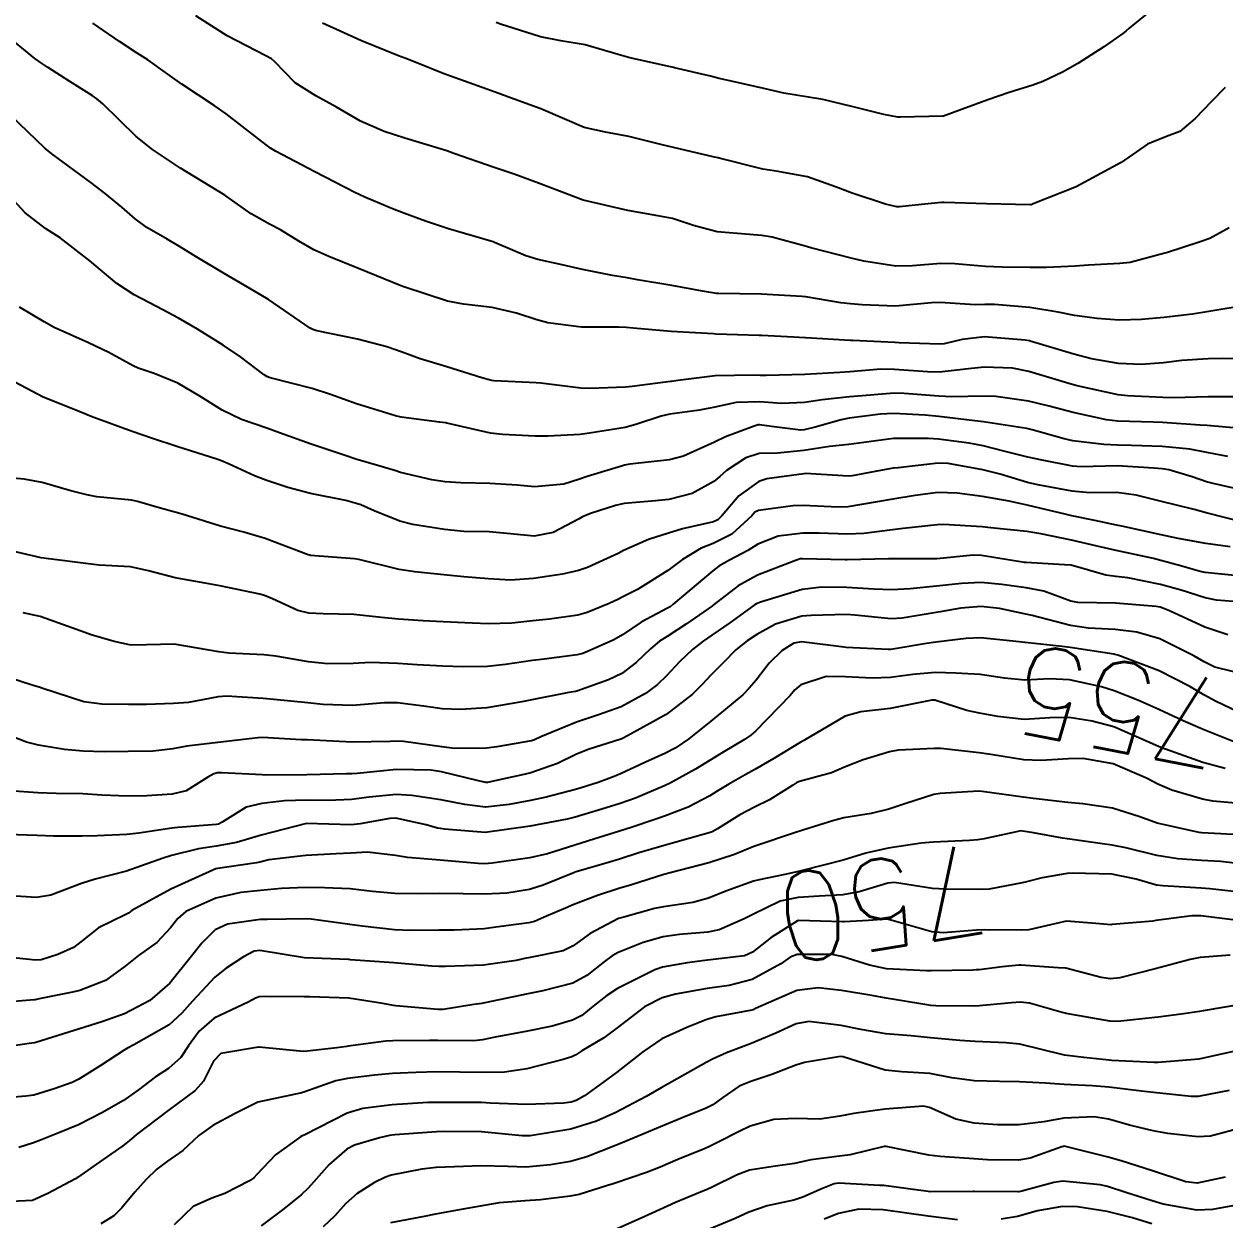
# Model space of a CAD drawing. Header units: metres. Extents: x 318500 to 325275, y 7408834 to 7428799.
# Drawn here: x 322999.1 to 323052.7, y 7421399.3 to 7421452.7 of the extents above; entities that cross this region are included whole.
import ezdxf
from ezdxf.enums import TextEntityAlignment as Align

# ---------------------------------------------------------------- set-up
doc = ezdxf.new("R2010")
doc.units = ezdxf.units.M
doc.header["$MEASUREMENT"] = 0
for name, color, linetype in [('Cotas', 45, 'Continuous'), ('Curvas de Nivel 1m', 11, 'Continuous'), ('Curvas de Nivel 5m', 15, 'Continuous'), ('Vias Primárias', 230, 'Continuous')]:
    doc.layers.add(name, color=color, linetype=linetype)
doc.styles.add('Style-STANDARD', font='STANDARD.shx')

msp = doc.modelspace()

# ---------------------------------------------------------------- linework, layer by layer
at = {"layer": 'Curvas de Nivel 1m', "flags": 128}
for points, elevation in [([(323052.964, 7421443.55), (323052.1, 7421443.072), (323051.616, 7421442.909), (323050.21, 7421442.448), (323050.089, 7421442.413), (323048.539, 7421442.009), (323048.082, 7421441.951), (323046.685, 7421441.887), (323046.08, 7421441.843), (323044.826, 7421441.772), (323044.079, 7421441.783), (323042.825, 7421441.796), (323042.079, 7421441.822), (323040.706, 7421441.945), (323040.081, 7421441.963), (323038.822, 7421441.856), (323038.078, 7421441.833), (323036.644, 7421442.062), (323036.083, 7421442.196), (323034.276, 7421442.657), (323034.135, 7421442.704), (323034.091, 7421442.717), (323032.544, 7421443.132), (323032.095, 7421443.213), (323031.532, 7421443.259), (323030.097, 7421443.371), (323029.036, 7421443.662), (323028.102, 7421443.963), (323027.444, 7421444.091), (323026.106, 7421444.321), (323024.11, 7421444.79), (323022.121, 7421445.539), (323021.021, 7421445.942), (323020.131, 7421446.244), (323018.337, 7421446.868), (323018.141, 7421446.943), (323018.026, 7421446.987), (323016.15, 7421447.553), (323015.217, 7421447.851), (323014.161, 7421448.315), (323013.097, 7421448.941), (323012.175, 7421449.449), (323011.251, 7421450.034), (323010.327, 7421450.978), (323010.192, 7421451.096), (323009.938, 7421451.24), (323008.207, 7421452.134), (323006.816, 7421453.024)], 769), ([(323049.453, 7421453.237), (323048.491, 7421452.467), (323048.349, 7421452.338), (323048.218, 7421452.229), (323047.365, 7421451.636), (323046.204, 7421450.884), (323045.522, 7421450.51), (323044.636, 7421450.08), (323044.191, 7421449.919), (323043.132, 7421449.594), (323042.181, 7421449.261), (323040.325, 7421448.578), (323040.206, 7421448.543), (323040.169, 7421448.539), (323038.285, 7421448.492), (323038.168, 7421448.497), (323037.544, 7421448.616), (323036.173, 7421448.956), (323034.813, 7421449.287), (323034.177, 7421449.387), (323033.075, 7421449.572), (323032.181, 7421449.773), (323030.801, 7421450.086), (323030.185, 7421450.224), (323029.794, 7421450.324), (323028.19, 7421450.704), (323028.157, 7421450.708), (323028.006, 7421450.743), (323026.196, 7421451.145), (323025.677, 7421451.296), (323024.204, 7421451.719), (323023.113, 7421451.9), (323022.209, 7421452.076), (323020.41, 7421452.654), (323020.218, 7421452.727)], 771), ([(323053.764, 7421440.102), (323052.054, 7421439.809), (323051.318, 7421439.697), (323050.051, 7421439.553), (323049.053, 7421439.457), (323048.05, 7421439.422), (323047.066, 7421439.501), (323046.051, 7421439.641), (323045.329, 7421439.788), (323044.055, 7421439.99), (323042.48, 7421440.121), (323042.056, 7421440.122), (323041.611, 7421440.112), (323040.056, 7421440.209), (323039.668, 7421440.198), (323038.054, 7421440.058), (323036.574, 7421440.105), (323036.055, 7421440.151), (323035.621, 7421440.202), (323034.058, 7421440.467), (323033.884, 7421440.489), (323032.059, 7421440.593), (323030.149, 7421440.618), (323030.059, 7421440.625), (323029.446, 7421440.719), (323028.064, 7421440.98), (323026.538, 7421441.234), (323026.068, 7421441.313), (323025.418, 7421441.428), (323024.073, 7421441.685), (323023.168, 7421441.895), (323022.08, 7421442.141), (323021.556, 7421442.301), (323020.249, 7421442.848), (323020.144, 7421442.902), (323020.091, 7421442.921), (323019.989, 7421442.953), (323018.096, 7421443.509), (323017.065, 7421443.851), (323016.103, 7421444.203), (323015.597, 7421444.4), (323014.353, 7421444.926), (323014.112, 7421445.038), (323013.909, 7421445.136), (323012.126, 7421446.05), (323010.362, 7421446.977), (323010.142, 7421447.114), (323009.619, 7421447.516), (323008.165, 7421448.65), (323007.629, 7421449.015), (323006.179, 7421449.964), (323005.563, 7421450.419), (323004.667, 7421451.053), (323004.194, 7421451.359), (323003.394, 7421451.88), (323002.214, 7421452.697)], 768), ([(323054.03, 7421437.695), (323052.722, 7421437.717), (323052.029, 7421437.703), (323050.846, 7421437.619), (323050.026, 7421437.524), (323049.039, 7421437.446), (323048.025, 7421437.492), (323046.813, 7421437.703), (323046.031, 7421437.906), (323044.079, 7421438.489), (323044.04, 7421438.5), (323043.849, 7421438.532), (323042.041, 7421438.688), (323041.031, 7421438.565), (323040.239, 7421438.375), (323040.037, 7421438.353), (323038.227, 7421438.418), (323038.037, 7421438.426), (323036.15, 7421438.517), (323036.038, 7421438.525), (323034.058, 7421438.642), (323034.04, 7421438.642), (323034.022, 7421438.642), (323033.502, 7421438.668), (323032.086, 7421438.745), (323032.031, 7421438.746), (323031.973, 7421438.749), (323030.031, 7421438.809), (323029.933, 7421438.81), (323028.033, 7421438.924), (323026.336, 7421439.067), (323026.035, 7421439.096), (323025.701, 7421439.107), (323024.035, 7421439.117), (323022.529, 7421439.305), (323022.039, 7421439.439), (323021.138, 7421439.739), (323020.047, 7421439.998), (323018.767, 7421440.145), (323018.051, 7421440.278), (323016.145, 7421440.899), (323016.06, 7421440.929), (323016.016, 7421440.945), (323014.072, 7421441.729), (323012.749, 7421442.274), (323012.084, 7421442.573), (323011.412, 7421442.96), (323010.587, 7421443.465), (323010.097, 7421443.718), (323009.283, 7421444.173), (323008.11, 7421445.01), (323006.128, 7421446.21), (323004.869, 7421447.049), (323004.149, 7421447.636), (323002.653, 7421449.083), (323002.395, 7421449.309), (323002.174, 7421449.467), (323001.186, 7421450.093), (323000.186, 7421450.73), (322999.955, 7421450.881), (322999.617, 7421451.119), (322998.207, 7421452.269)], 767), ([(323054.004, 7421436.008), (323052.411, 7421436.007), (323052.004, 7421436.005), (323050.488, 7421435.957), (323050.003, 7421435.966), (323048.428, 7421436.041), (323048.004, 7421436.09), (323046.173, 7421436.498), (323046.011, 7421436.542), (323045.954, 7421436.558), (323044.019, 7421437.135), (323043.278, 7421437.28), (323042.022, 7421437.331), (323041.321, 7421437.26), (323040.018, 7421437.11), (323039.492, 7421437.113), (323038.019, 7421437.229), (323037.401, 7421437.234), (323036.017, 7421437.114), (323035.571, 7421437.083), (323034.015, 7421437.004), (323032.282, 7421436.954), (323032.013, 7421436.956), (323031.737, 7421436.968), (323030.012, 7421436.945), (323028.336, 7421436.735), (323028.061, 7421436.688), (323028.009, 7421436.683), (323026.305, 7421436.466), (323026.005, 7421436.433), (323024.408, 7421436.381), (323024.004, 7421436.393), (323022.218, 7421436.606), (323022.007, 7421436.625), (323020.135, 7421436.721), (323020.008, 7421436.739), (323019.586, 7421436.854), (323018.015, 7421437.336), (323016.835, 7421437.704), (323016.021, 7421437.996), (323015.345, 7421438.232), (323014.026, 7421438.574), (323012.215, 7421438.948), (323012.031, 7421439.003), (323011.912, 7421439.071), (323010.051, 7421440.349), (323008.965, 7421440.996), (323008.068, 7421441.515), (323006.858, 7421442.242), (323006.085, 7421442.71), (323005.526, 7421443.038), (323004.614, 7421443.571), (323004.099, 7421443.95), (323003.505, 7421444.47), (323002.755, 7421445.08), (323002.117, 7421445.57), (323000.381, 7421446.863), (323000.139, 7421447.048), (323000.069, 7421447.111), (322998.167, 7421448.939)], 766), ([(323052.902, 7421433.339), (323051.971, 7421433.523), (323051.205, 7421433.664), (323049.973, 7421433.782), (323048.603, 7421433.835), (323047.974, 7421433.851), (323047.372, 7421433.877), (323045.975, 7421434.043), (323045.597, 7421434.127), (323044.161, 7421434.527), (323043.981, 7421434.579), (323043.923, 7421434.588), (323041.985, 7421434.892), (323041.605, 7421434.937), (323039.988, 7421435.129), (323039.387, 7421435.191), (323037.99, 7421435.252), (323037.384, 7421435.222), (323035.986, 7421435.043), (323035.64, 7421434.98), (323034.465, 7421434.653), (323033.979, 7421434.525), (323033.834, 7421434.517), (323032.514, 7421434.682), (323031.981, 7421434.748), (323031.925, 7421434.746), (323031.746, 7421434.692), (323030.465, 7421434.215), (323029.973, 7421433.982), (323028.591, 7421433.356), (323027.965, 7421433.195), (323026.189, 7421432.994), (323025.962, 7421432.948), (323025.822, 7421432.911), (323025.372, 7421432.776), (323024.282, 7421432.451), (323023.945, 7421432.331), (323023.243, 7421432.1), (323021.942, 7421431.98), (323021.162, 7421432.052), (323019.943, 7421432.125), (323018.639, 7421432.167), (323017.943, 7421432.207), (323017.357, 7421432.292), (323015.947, 7421432.629), (323015.736, 7421432.691), (323014.979, 7421432.915), (323013.954, 7421433.225), (323013.531, 7421433.36), (323011.964, 7421433.895), (323010.545, 7421434.397), (323009.974, 7421434.602), (323008.855, 7421434.997), (323007.986, 7421435.4), (323006.981, 7421436.034), (323006.004, 7421436.614), (323004.946, 7421437.046), (323004.24, 7421437.284), (323004.013, 7421437.389), (323002.926, 7421437.983), (323002.023, 7421438.411), (323000.487, 7421439.105), (323000.034, 7421439.353), (322998.929, 7421440.013)], 764), ([(323053.95, 7421431.739), (323052.246, 7421432.125), (323051.957, 7421432.209), (323051.303, 7421432.43), (323050.265, 7421432.747), (323049.963, 7421432.787), (323049.6, 7421432.817), (323047.964, 7421432.914), (323046.353, 7421432.883), (323045.964, 7421432.901), (323044.614, 7421433.167), (323043.968, 7421433.312), (323042.952, 7421433.558), (323041.973, 7421433.813), (323041.355, 7421433.94), (323039.975, 7421434.119), (323039.536, 7421434.147), (323037.975, 7421434.137), (323036.639, 7421433.957), (323035.972, 7421433.871), (323035.116, 7421433.788), (323033.97, 7421433.61), (323032.782, 7421433.492), (323031.968, 7421433.465), (323031.377, 7421433.284), (323030.505, 7421432.705), (323030.213, 7421432.451), (323029.953, 7421432.219), (323028.98, 7421431.689), (323027.94, 7421431.417), (323027.338, 7421431.35), (323025.937, 7421431.236), (323025.553, 7421431.155), (323024.436, 7421430.785), (323024.075, 7421430.642), (323023.927, 7421430.56), (323022.774, 7421429.95), (323021.914, 7421429.786), (323020.863, 7421429.888), (323019.917, 7421429.976), (323018.786, 7421429.993), (323017.918, 7421430.076), (323016.507, 7421430.305), (323015.923, 7421430.453), (323014.77, 7421430.917), (323014.181, 7421431.175), (323013.933, 7421431.26), (323013.502, 7421431.367), (323011.937, 7421431.687), (323010.924, 7421431.949), (323009.943, 7421432.278), (323009.43, 7421432.473), (323008.275, 7421433.005), (323007.952, 7421433.146), (323007.742, 7421433.224), (323005.961, 7421433.788), (323004.875, 7421434.138), (323003.971, 7421434.457), (323002.247, 7421435.086), (323001.981, 7421435.19), (323001.823, 7421435.251), (322999.993, 7421435.984), (322998.221, 7421436.923)], 763), ([(323053.638, 7421430.394), (323051.936, 7421430.825), (323051.397, 7421430.969), (323049.943, 7421431.325), (323048.802, 7421431.607), (323047.949, 7421431.723), (323046.729, 7421431.708), (323045.949, 7421431.782), (323044.41, 7421432.066), (323043.955, 7421432.177), (323042.741, 7421432.542), (323041.962, 7421432.746), (323040.416, 7421433.025), (323039.965, 7421433.038), (323038.185, 7421432.83), (323037.962, 7421432.809), (323037.788, 7421432.786), (323036.916, 7421432.62), (323036.117, 7421432.469), (323035.957, 7421432.457), (323034.045, 7421432.572), (323033.959, 7421432.567), (323032.306, 7421432.334), (323031.953, 7421432.223), (323031.059, 7421431.583), (323030.324, 7421430.706), (323030.129, 7421430.506), (323029.926, 7421430.422), (323028.546, 7421430.105), (323027.918, 7421429.917), (323027.032, 7421429.634), (323025.906, 7421429.137), (323025.666, 7421429.01), (323025.174, 7421428.777), (323024.298, 7421428.384), (323023.895, 7421428.244), (323023.181, 7421428.089), (323021.891, 7421427.882), (323020.866, 7421427.816), (323019.885, 7421427.867), (323018.78, 7421427.968), (323017.888, 7421428.051), (323016.595, 7421428.183), (323015.891, 7421428.297), (323014.085, 7421428.739), (323013.898, 7421428.773), (323011.929, 7421428.921), (323011.9, 7421428.926), (323011.828, 7421428.951), (323009.91, 7421429.676), (323008.958, 7421429.951), (323007.918, 7421430.229), (323006.193, 7421430.761), (323005.927, 7421430.837), (323005.177, 7421431.041), (323004.208, 7421431.331), (323003.933, 7421431.391), (323002.395, 7421431.543), (323001.935, 7421431.62), (323001.225, 7421431.809), (322999.941, 7421432.173), (322999.141, 7421432.321), (322997.943, 7421432.436)], 762), ([(323053.008, 7421429.309), (323051.916, 7421429.454), (323050.686, 7421429.671), (323049.921, 7421429.842), (323048.166, 7421430.228), (323047.927, 7421430.275), (323046.957, 7421430.485), (323045.933, 7421430.694), (323045.691, 7421430.746), (323043.939, 7421431.163), (323043.136, 7421431.344), (323041.945, 7421431.548), (323040.809, 7421431.705), (323039.947, 7421431.73), (323038.944, 7421431.596), (323037.942, 7421431.431), (323037.245, 7421431.313), (323035.937, 7421431.092), (323035.494, 7421431.08), (323033.937, 7421431.149), (323033.475, 7421431.129), (323031.934, 7421430.927), (323031.779, 7421430.845), (323031.636, 7421430.693), (323030.749, 7421429.87), (323029.911, 7421429.457), (323029.376, 7421429.25), (323028.543, 7421428.73), (323027.895, 7421428.25), (323026.53, 7421427.404), (323025.883, 7421427.062), (323025.688, 7421426.966), (323025.264, 7421426.776), (323024.29, 7421426.369), (323023.872, 7421426.244), (323022.604, 7421426.074), (323021.868, 7421425.992), (323020.926, 7421425.894), (323019.86, 7421425.862), (323018.818, 7421425.903), (323017.861, 7421425.952), (323016.968, 7421425.99), (323015.862, 7421426.066), (323015.095, 7421426.145), (323013.863, 7421426.277), (323012.495, 7421426.313), (323011.864, 7421426.343), (323011.372, 7421426.464), (323010.227, 7421426.975), (323009.872, 7421427.123), (323009.673, 7421427.183), (323007.878, 7421427.555), (323007.223, 7421427.673), (323005.883, 7421427.911), (323004.698, 7421428.238), (323003.89, 7421428.405), (323002.491, 7421428.481), (323001.892, 7421428.553), (323000.241, 7421428.76), (322999.896, 7421428.811), (322998.56, 7421429.13)], 761), ([(323053.884, 7421426.797), (323052.393, 7421426.92), (323051.886, 7421427.031), (323050.817, 7421427.364), (323049.892, 7421427.624), (323048.44, 7421427.919), (323047.895, 7421427.978), (323047.453, 7421428.034), (323045.9, 7421428.485), (323045.602, 7421428.504), (323043.901, 7421428.602), (323043.822, 7421428.61), (323041.905, 7421428.916), (323041.53, 7421428.931), (323039.903, 7421428.774), (323039.719, 7421428.767), (323037.902, 7421428.766), (323037.749, 7421428.764), (323035.901, 7421428.725), (323035.809, 7421428.724), (323033.902, 7421428.772), (323033.803, 7421428.76), (323033.514, 7421428.666), (323031.894, 7421428.044), (323031.026, 7421427.562), (323029.929, 7421426.71), (323029.903, 7421426.687), (323029.879, 7421426.673), (323028.728, 7421425.866), (323027.858, 7421425.304), (323027.513, 7421425.087), (323027.116, 7421424.751), (323026.472, 7421424.13), (323025.833, 7421423.65), (323025.241, 7421423.364), (323023.821, 7421422.862), (323023.766, 7421422.845), (323023.468, 7421422.795), (323021.817, 7421422.472), (323021.364, 7421422.375), (323019.813, 7421422.114), (323018.631, 7421422.043), (323017.812, 7421422.073), (323017.099, 7421422.167), (323015.814, 7421422.342), (323015.235, 7421422.332), (323013.809, 7421422.215), (323012.486, 7421422.267), (323011.811, 7421422.34), (323010.3, 7421422.485), (323009.813, 7421422.534), (323008.183, 7421422.636), (323007.814, 7421422.606), (323006.482, 7421422.352), (323005.809, 7421422.298), (323004.603, 7421422.253), (323003.808, 7421422.255), (323002.604, 7421422.276), (323001.809, 7421422.374), (322999.935, 7421422.992), (322999.819, 7421423.031), (322999.551, 7421423.114), (322997.828, 7421423.658)], 759), ([(323052.902, 7421425.367), (323051.869, 7421425.713), (323050.295, 7421426.444), (323050.002, 7421426.569), (323049.882, 7421426.602), (323049.695, 7421426.638), (323047.883, 7421426.782), (323046.201, 7421426.813), (323045.884, 7421426.876), (323044.692, 7421427.322), (323043.889, 7421427.476), (323042.807, 7421427.625), (323041.892, 7421427.712), (323041, 7421427.672), (323039.89, 7421427.542), (323038.713, 7421427.423), (323037.888, 7421427.384), (323037.092, 7421427.414), (323035.889, 7421427.487), (323034.748, 7421427.507), (323033.887, 7421427.399), (323032.026, 7421426.833), (323031.881, 7421426.778), (323031.824, 7421426.747), (323031.748, 7421426.691), (323030.664, 7421425.906), (323029.86, 7421425.353), (323029.476, 7421425.095), (323028.994, 7421424.723), (323028.414, 7421424.159), (323027.832, 7421423.547), (323027.423, 7421423.15), (323026.899, 7421422.754), (323025.814, 7421422.157), (323024.798, 7421421.792), (323023.807, 7421421.472), (323022.225, 7421420.814), (323021.94, 7421420.676), (323021.797, 7421420.632), (323020.26, 7421420.376), (323019.792, 7421420.315), (323018.359, 7421420.297), (323017.792, 7421420.363), (323016.08, 7421420.612), (323015.796, 7421420.624), (323015.495, 7421420.604), (323013.786, 7421420.579), (323012.06, 7421420.674), (323011.787, 7421420.684), (323011.521, 7421420.688), (323009.788, 7421420.78), (323009.573, 7421420.769), (323007.786, 7421420.569), (323006.401, 7421420.406), (323005.783, 7421420.281), (323004.907, 7421420.169), (323003.781, 7421420.156), (323002.708, 7421420.144), (323001.781, 7421420.176), (323000.942, 7421420.253), (322999.783, 7421420.437), (322999.242, 7421420.575), (322997.79, 7421421.14)], 758), ([(323053.837, 7421423.551), (323052.326, 7421423.929), (323051.846, 7421424.16), (323051.389, 7421424.427), (323049.861, 7421425.197), (323048.832, 7421425.494), (323047.867, 7421425.617), (323046.679, 7421425.676), (323045.869, 7421425.794), (323044.17, 7421426.231), (323043.877, 7421426.302), (323042.711, 7421426.542), (323041.881, 7421426.631), (323040.979, 7421426.564), (323040.06, 7421426.395), (323039.877, 7421426.365), (323038.36, 7421426.115), (323037.872, 7421426.091), (323036.245, 7421426.256), (323035.875, 7421426.274), (323034.286, 7421426.242), (323033.873, 7421426.199), (323032.704, 7421425.841), (323031.86, 7421425.388), (323031.441, 7421425.109), (323030.927, 7421424.699), (323030.388, 7421424.158), (323029.833, 7421423.58), (323029.407, 7421423.136), (323028.986, 7421422.723), (323027.811, 7421421.814), (323025.931, 7421420.768), (323025.841, 7421420.728), (323025.799, 7421420.713), (323024.326, 7421420.251), (323023.788, 7421420.022), (323022.956, 7421419.628), (323021.776, 7421419.211), (323021.466, 7421419.133), (323020.162, 7421418.844), (323019.84, 7421418.778), (323019.769, 7421418.779), (323019.432, 7421418.853), (323017.776, 7421419.257), (323017.322, 7421419.331), (323015.777, 7421419.36), (323014.022, 7421419.175), (323013.772, 7421419.157), (323013.545, 7421419.159), (323011.772, 7421419.124), (323009.901, 7421419.108), (323009.771, 7421419.116), (323007.971, 7421419.206), (323007.772, 7421419.203), (323007.616, 7421419.167), (323007.344, 7421419.014), (323006.384, 7421418.397), (323005.758, 7421418.25), (323004.616, 7421418.188), (323003.757, 7421418.161), (323002.614, 7421418.214), (323001.758, 7421418.267), (323000.567, 7421418.288), (322999.758, 7421418.317), (322998.487, 7421418.401)], 757), ([(323053.348, 7421421.93), (323052.347, 7421422.412), (323051.824, 7421422.693), (323051.201, 7421423.058), (323049.84, 7421423.762), (323047.995, 7421424.469), (323047.85, 7421424.5), (323047.811, 7421424.51), (323045.855, 7421424.807), (323045.506, 7421424.854), (323043.857, 7421425.023), (323043.299, 7421425.095), (323041.86, 7421425.243), (323041.21, 7421425.21), (323039.857, 7421425.05), (323039.451, 7421424.991), (323037.852, 7421424.72), (323037.75, 7421424.712), (323035.853, 7421424.812), (323035.653, 7421424.833), (323033.856, 7421425.063), (323033.519, 7421425.001), (323032.997, 7421424.673), (323032.421, 7421424.102), (323031.83, 7421423.35), (323031.53, 7421422.987), (323031.24, 7421422.696), (323030.469, 7421422.048), (323029.808, 7421421.512), (323028.827, 7421420.725), (323028.223, 7421420.304), (323027.79, 7421420.08), (323026.863, 7421419.675), (323025.776, 7421419.17), (323025.496, 7421419.051), (323024.772, 7421418.78), (323024.019, 7421418.535), (323023.765, 7421418.458), (323022.451, 7421418.118), (323021.757, 7421417.971), (323020.802, 7421417.787), (323019.752, 7421417.675), (323018.821, 7421417.792), (323017.757, 7421418.003), (323016.456, 7421418.193), (323015.76, 7421418.234), (323014.552, 7421418.124), (323013.756, 7421418.018), (323012.722, 7421417.974), (323011.756, 7421417.989), (323010.77, 7421417.95), (323009.753, 7421417.84), (323009.063, 7421417.678), (323007.979, 7421416.998), (323007.819, 7421416.919), (323007.739, 7421416.903), (323005.999, 7421416.764), (323005.736, 7421416.734), (323004.268, 7421416.516), (323003.731, 7421416.449), (323002.408, 7421416.395), (323001.729, 7421416.376), (323000.455, 7421416.373), (322999.73, 7421416.416), (322998.402, 7421416.458)], 756), ([(323052.783, 7421419.407), (323051.789, 7421419.675), (323049.908, 7421420.338), (323049.799, 7421420.387), (323049.673, 7421420.451), (323047.808, 7421421.258), (323046.845, 7421421.519), (323045.812, 7421421.676), (323044.958, 7421421.659), (323043.811, 7421421.593), (323042.626, 7421421.728), (323041.813, 7421421.876), (323041.252, 7421421.996), (323039.819, 7421422.452), (323039.687, 7421422.45), (323037.815, 7421422.075), (323036.506, 7421421.931), (323035.811, 7421421.734), (323033.963, 7421420.658), (323033.863, 7421420.595), (323033.798, 7421420.559), (323032.624, 7421419.841), (323031.78, 7421419.363), (323031.348, 7421419.122), (323030.618, 7421418.702), (323030.088, 7421418.384), (323029.762, 7421418.181), (323028.805, 7421417.673), (323027.748, 7421417.269), (323027.356, 7421417.135), (323026.249, 7421416.762), (323025.738, 7421416.599), (323024.345, 7421416.173), (323023.732, 7421415.98), (323022.514, 7421415.595), (323021.726, 7421415.413), (323020.05, 7421415.172), (323019.723, 7421415.143), (323019.418, 7421415.158), (323017.724, 7421415.309), (323016.259, 7421415.426), (323015.726, 7421415.509), (323014.47, 7421415.662), (323013.727, 7421415.624), (323013.072, 7421415.591), (323011.726, 7421415.521), (323010.065, 7421415.317), (323009.723, 7421415.24), (323009.512, 7421415.193), (323008.193, 7421414.995), (323007.772, 7421414.937), (323007.709, 7421414.918), (323007.571, 7421414.864), (323005.7, 7421414.017), (323003.954, 7421413.056), (323003.8, 7421412.947), (323003.687, 7421412.883), (323002.459, 7421412.292), (323001.669, 7421411.666), (323001.34, 7421411.41), (323000.645, 7421411.095), (322999.906, 7421410.857), (322999.656, 7421410.836), (322997.768, 7421411.029)], 754), ([(323053.761, 7421417.806), (323052.227, 7421417.949), (323051.764, 7421418.028), (323050.404, 7421418.44), (323049.774, 7421418.704), (323049.269, 7421418.964), (323047.787, 7421419.607), (323046.436, 7421419.845), (323045.79, 7421419.833), (323044.551, 7421419.756), (323043.789, 7421419.796), (323042.315, 7421420.022), (323041.793, 7421420.098), (323040.08, 7421420.292), (323039.796, 7421420.302), (323038.174, 7421420.225), (323037.793, 7421420.15), (323036.616, 7421419.793), (323035.782, 7421419.455), (323035.202, 7421419.215), (323033.772, 7421418.826), (323033.656, 7421418.778), (323033.474, 7421418.664), (323032.439, 7421418.001), (323031.755, 7421417.673), (323031.111, 7421417.335), (323030.114, 7421416.706), (323029.875, 7421416.572), (323029.738, 7421416.523), (323029.475, 7421416.451), (323027.732, 7421415.966), (323026.601, 7421415.63), (323025.726, 7421415.357), (323025.28, 7421415.219), (323023.804, 7421414.789), (323023.741, 7421414.769), (323023.72, 7421414.761), (323022.326, 7421414.196), (323021.708, 7421414.002), (323020.701, 7421413.84), (323019.704, 7421413.789), (323018.756, 7421413.808), (323017.704, 7421413.821), (323016.786, 7421413.801), (323015.704, 7421413.812), (323014.705, 7421413.915), (323013.706, 7421414.023), (323012.573, 7421414.075), (323011.707, 7421414.088), (323010.632, 7421414.04), (323009.705, 7421413.954), (323008.825, 7421413.862), (323007.696, 7421413.609), (323006.369, 7421413.02), (323006.002, 7421412.708), (323005.679, 7421412.28), (323005.071, 7421411.637), (323004.249, 7421411.051), (323003.653, 7421410.575), (323002.778, 7421409.934), (323001.636, 7421409.488), (323001.307, 7421409.413), (322999.808, 7421409.107), (322999.63, 7421409.075), (322999.584, 7421409.065), (322997.628, 7421408.905)], 753), ([(323053.71, 7421416.421), (323051.742, 7421416.525), (323051.623, 7421416.54), (323049.748, 7421416.967), (323048.967, 7421417.243), (323047.758, 7421417.637), (323046.434, 7421417.816), (323045.761, 7421417.887), (323044.225, 7421418.061), (323043.764, 7421418.122), (323041.935, 7421418.381), (323041.768, 7421418.389), (323040.052, 7421418.289), (323039.765, 7421418.237), (323038.517, 7421417.841), (323037.755, 7421417.59), (323036.973, 7421417.397), (323035.748, 7421417.191), (323035.299, 7421417.084), (323033.97, 7421416.657), (323033.739, 7421416.588), (323033.639, 7421416.561), (323031.732, 7421415.918), (323030.863, 7421415.564), (323029.725, 7421415.185), (323027.999, 7421414.736), (323027.778, 7421414.68), (323027.719, 7421414.66), (323026.262, 7421414.211), (323025.709, 7421414.043), (323024.757, 7421413.727), (323023.698, 7421413.322), (323023.321, 7421413.17), (323022.476, 7421412.808), (323021.939, 7421412.564), (323021.685, 7421412.501), (323020.214, 7421412.31), (323019.681, 7421412.244), (323018.36, 7421412.183), (323017.68, 7421412.174), (323016.408, 7421412.16), (323015.68, 7421412.201), (323014.239, 7421412.364), (323013.683, 7421412.431), (323011.956, 7421412.676), (323011.686, 7421412.693), (323010.001, 7421412.66), (323009.685, 7421412.65), (323008.221, 7421412.455), (323007.678, 7421412.198), (323007.071, 7421411.607), (323006.617, 7421411.016), (323005.648, 7421409.814), (323004.761, 7421409.043), (323003.624, 7421408.444), (323002.606, 7421408.084), (323001.617, 7421407.768), (322999.664, 7421407.163), (322999.61, 7421407.15), (322999.363, 7421407.114), (322997.852, 7421406.89)], 752), ([(323053.727, 7421415.108), (323052.57, 7421415.249), (323051.729, 7421415.293), (323050.666, 7421415.373), (323049.731, 7421415.514), (323048.343, 7421415.855), (323047.735, 7421415.979), (323047.303, 7421416.043), (323045.738, 7421416.256), (323045.523, 7421416.288), (323044.226, 7421416.523), (323043.741, 7421416.606), (323043.662, 7421416.61), (323043.253, 7421416.535), (323042.026, 7421416.258), (323041.737, 7421416.215), (323041.366, 7421416.185), (323039.735, 7421416.107), (323039.208, 7421416.061), (323037.732, 7421415.845), (323036.736, 7421415.614), (323035.727, 7421415.303), (323033.909, 7421414.844), (323033.721, 7421414.801), (323033.119, 7421414.669), (323031.966, 7421414.436), (323031.715, 7421414.368), (323030.482, 7421413.929), (323029.704, 7421413.613), (323029.008, 7421413.413), (323027.697, 7421413.225), (323027.3, 7421413.142), (323025.921, 7421412.767), (323025.745, 7421412.713), (323025.689, 7421412.696), (323024.423, 7421412.038), (323023.67, 7421411.487), (323023.211, 7421411.252), (323021.662, 7421410.945), (323021.557, 7421410.926), (323021.115, 7421410.828), (323019.658, 7421410.61), (323017.968, 7421410.556), (323017.657, 7421410.555), (323017.348, 7421410.566), (323015.658, 7421410.724), (323013.717, 7421410.862), (323013.659, 7421410.868), (323013.61, 7421410.871), (323011.66, 7421410.95), (323009.664, 7421411.265), (323009.408, 7421411.238), (323008.943, 7421410.987), (323008.161, 7421410.489), (323007.651, 7421410.079), (323006.655, 7421409.015), (323006.183, 7421408.47), (323005.624, 7421407.956), (323004.033, 7421407.054), (323003.759, 7421406.907), (323003.606, 7421406.814), (323002.544, 7421406.122), (323001.587, 7421405.529), (323001.286, 7421405.383), (323000.486, 7421405.096), (322999.577, 7421404.817), (322999.219, 7421404.76), (322997.572, 7421404.628)], 751), ([(323053.487, 7421412.599), (323051.696, 7421412.828), (323051.294, 7421412.828), (323049.692, 7421412.607), (323049.553, 7421412.59), (323048.095, 7421412.466), (323047.731, 7421412.428), (323047.689, 7421412.425), (323047, 7421412.48), (323045.691, 7421412.578), (323045.622, 7421412.57), (323045.376, 7421412.505), (323044.009, 7421412.202), (323043.685, 7421412.179), (323042.032, 7421412.199), (323041.684, 7421412.182), (323040.195, 7421412.06), (323039.683, 7421412.105), (323037.913, 7421412.607), (323037.691, 7421412.665), (323037.635, 7421412.666), (323036.858, 7421412.618), (323035.765, 7421412.553), (323035.689, 7421412.552), (323033.732, 7421412.616), (323033.689, 7421412.602), (323032.509, 7421411.846), (323031.668, 7421411.193), (323031.32, 7421411.038), (323029.662, 7421410.837), (323029.547, 7421410.826), (323028.749, 7421410.724), (323027.658, 7421410.522), (323027.316, 7421410.404), (323025.648, 7421409.568), (323025.163, 7421409.256), (323024.556, 7421408.781), (323024.044, 7421408.375), (323023.631, 7421408.16), (323022.718, 7421407.896), (323021.623, 7421407.673), (323020.173, 7421407.396), (323019.617, 7421407.286), (323019.226, 7421407.243), (323017.616, 7421407.247), (323017.244, 7421407.247), (323015.615, 7421407.241), (323015.29, 7421407.228), (323013.611, 7421406.997), (323013.547, 7421406.985), (323013.104, 7421406.928), (323011.781, 7421406.774), (323011.607, 7421406.768), (323009.631, 7421406.959), (323009.61, 7421406.958), (323007.93, 7421406.671), (323007.6, 7421406.332), (323007.156, 7421405.437), (323006.774, 7421405.012), (323005.571, 7421404.131), (323004.16, 7421403.051), (323003.835, 7421402.777), (323003.552, 7421402.55), (323002.668, 7421401.944), (323001.531, 7421401.13), (323001.497, 7421401.114), (323001.44, 7421401.081), (323000.2, 7421400.42), (322999.515, 7421400.101), (322998.582, 7421400.056)], 749), ([(323053.006, 7421411.064), (323051.668, 7421410.957), (323051.226, 7421410.867), (323049.66, 7421410.45), (323048.077, 7421410.045), (323047.655, 7421410.008), (323047.245, 7421410.065), (323045.66, 7421410.477), (323045.643, 7421410.483), (323045.325, 7421410.505), (323043.661, 7421410.624), (323043.573, 7421410.619), (323042.828, 7421410.538), (323041.791, 7421410.416), (323041.659, 7421410.406), (323041.507, 7421410.401), (323039.658, 7421410.37), (323039.444, 7421410.369), (323037.658, 7421410.452), (323036.891, 7421410.618), (323035.666, 7421411.011), (323035.217, 7421411.087), (323033.667, 7421411.097), (323033.353, 7421410.977), (323032.939, 7421410.671), (323031.653, 7421409.971), (323030.637, 7421409.713), (323029.649, 7421409.574), (323028.238, 7421409.323), (323027.644, 7421409.155), (323026.854, 7421408.752), (323025.626, 7421407.812), (323025.029, 7421407.365), (323024.057, 7421406.786), (323023.782, 7421406.614), (323023.606, 7421406.522), (323023.213, 7421406.405), (323021.597, 7421405.986), (323020.598, 7421405.832), (323019.595, 7421405.821), (323018.607, 7421405.843), (323017.595, 7421405.846), (323016.65, 7421405.828), (323015.593, 7421405.783), (323014.792, 7421405.708), (323013.59, 7421405.554), (323013.07, 7421405.445), (323011.627, 7421404.949), (323011.58, 7421404.932), (323011.551, 7421404.922), (323009.575, 7421404.496), (323008.563, 7421403.997), (323007.565, 7421403.455), (323006.937, 7421403.009), (323006.228, 7421402.342), (323005.542, 7421401.863), (323005.07, 7421401.504), (323004.586, 7421401.044), (323004.088, 7421400.485), (323003.511, 7421399.779), (323003.143, 7421399.426), (323002.562, 7421399.069)], 748), ([(323053.645, 7421408.892), (323051.804, 7421408.58), (323051.641, 7421408.547), (323050.822, 7421408.432), (323049.787, 7421408.299), (323049.637, 7421408.281), (323047.997, 7421408.104), (323047.635, 7421408.12), (323045.684, 7421408.454), (323045.639, 7421408.466), (323045.508, 7421408.502), (323044.045, 7421408.925), (323043.644, 7421408.969), (323043.241, 7421408.937), (323041.642, 7421408.78), (323039.862, 7421408.796), (323039.642, 7421408.818), (323038.105, 7421409.064), (323037.645, 7421409.139), (323037, 7421409.263), (323035.649, 7421409.49), (323034.606, 7421409.602), (323033.648, 7421409.488), (323031.807, 7421408.687), (323031.7, 7421408.628), (323031.639, 7421408.609), (323030.033, 7421408.307), (323029.632, 7421408.186), (323028.741, 7421407.838), (323027.619, 7421407.324), (323026.775, 7421406.753), (323025.596, 7421405.83), (323024.993, 7421405.372), (323024.174, 7421404.784), (323023.794, 7421404.571), (323023.577, 7421404.501), (323023.236, 7421404.455), (323021.576, 7421404.397), (323019.962, 7421404.45), (323019.576, 7421404.477), (323019.215, 7421404.484), (323017.576, 7421404.487), (323017.176, 7421404.476), (323015.575, 7421404.382), (323014.268, 7421404.218), (323013.571, 7421404), (323011.641, 7421403.029), (323011.56, 7421402.989), (323011.482, 7421402.951), (323010.37, 7421402.146), (323009.534, 7421401.268), (323009.396, 7421401.117), (323009.207, 7421400.983), (323008.099, 7421400.417), (323007.518, 7421400.217), (323006.686, 7421399.838), (323005.835, 7421399.025)], 747), ([(323053.617, 7421406.864), (323051.61, 7421406.42), (323049.784, 7421406.27), (323049.607, 7421406.269), (323047.715, 7421406.362), (323047.609, 7421406.373), (323046.468, 7421406.487), (323045.612, 7421406.601), (323045.484, 7421406.63), (323043.618, 7421407.094), (323043.005, 7421407.151), (323041.62, 7421407.204), (323040.931, 7421407.249), (323039.622, 7421407.368), (323038.761, 7421407.454), (323037.624, 7421407.554), (323036.508, 7421407.74), (323035.629, 7421407.925), (323034.189, 7421408.095), (323033.63, 7421407.997), (323032.716, 7421407.581), (323031.616, 7421407.117), (323031.303, 7421407.005), (323030.504, 7421406.701), (323029.892, 7421406.421), (323029.603, 7421406.265), (323028.547, 7421405.678), (323027.586, 7421405.136), (323026.921, 7421404.75), (323025.573, 7421404.035), (323024.702, 7421403.645), (323023.565, 7421403.299), (323021.743, 7421402.999), (323021.562, 7421402.987), (323021.385, 7421402.999), (323019.563, 7421403.169), (323017.889, 7421403.191), (323017.563, 7421403.172), (323015.699, 7421403.036), (323015.561, 7421403.023), (323015.453, 7421403.009), (323015.013, 7421402.905), (323013.892, 7421402.579), (323013.552, 7421402.393), (323012.764, 7421401.709), (323012.075, 7421400.942), (323011.82, 7421400.651), (323011.521, 7421400.362), (323010.742, 7421399.731), (323009.732, 7421398.977)], 746), ([(323053.57, 7421403.361), (323052.133, 7421402.979), (323051.565, 7421402.948), (323050.222, 7421403.096), (323049.568, 7421403.224), (323048.569, 7421403.461), (323047.573, 7421403.737), (323046.939, 7421403.845), (323045.573, 7421403.78), (323044.683, 7421403.625), (323043.57, 7421403.49), (323042.618, 7421403.491), (323041.57, 7421403.564), (323040.752, 7421403.742), (323039.577, 7421404.264), (323039.305, 7421404.312), (323037.576, 7421404.179), (323036.202, 7421403.996), (323035.572, 7421403.867), (323034.673, 7421403.746), (323033.571, 7421403.775), (323032.623, 7421403.727), (323031.567, 7421403.425), (323031.075, 7421403.184), (323030.137, 7421402.704), (323029.746, 7421402.519), (323029.556, 7421402.433), (323028.342, 7421401.934), (323027.543, 7421401.596), (323026.931, 7421401.357), (323025.532, 7421400.882), (323025.445, 7421400.857), (323025.192, 7421400.773), (323023.937, 7421400.37), (323023.523, 7421400.293), (323022.199, 7421400.131), (323021.519, 7421400.088), (323020.352, 7421399.997), (323019.515, 7421399.852), (323018.657, 7421399.708), (323017.509, 7421399.494), (323017.001, 7421399.384), (323015.503, 7421399.109)], 744), ([(323052.788, 7421401.154), (323051.537, 7421400.883), (323051.027, 7421400.938), (323049.545, 7421401.437), (323048.135, 7421401.881), (323047.554, 7421402.048), (323045.71, 7421402.498), (323045.587, 7421402.526), (323045.56, 7421402.524), (323045.484, 7421402.501), (323044.077, 7421401.997), (323043.551, 7421401.902), (323042.169, 7421401.925), (323041.551, 7421401.964), (323040.058, 7421402.067), (323039.553, 7421402.13), (323037.644, 7421402.523), (323037.559, 7421402.523), (323036.036, 7421402.142), (323035.552, 7421402.087), (323034.277, 7421401.921), (323033.546, 7421401.76), (323032.596, 7421401.623), (323031.541, 7421401.456), (323030.984, 7421401.25), (323029.873, 7421400.707), (323029.641, 7421400.597), (323029.528, 7421400.546), (323028.237, 7421400.011), (323027.514, 7421399.685), (323026.862, 7421399.397), (323025.5, 7421398.785)], 743), ([(323053.523, 7421399.947), (323052.219, 7421399.71), (323051.519, 7421399.672), (323050.016, 7421399.949), (323049.525, 7421400.09), (323048.34, 7421400.462), (323047.534, 7421400.731), (323047.197, 7421400.813), (323045.537, 7421400.967), (323045.129, 7421400.914), (323043.698, 7421400.527), (323043.565, 7421400.494), (323043.529, 7421400.491), (323041.568, 7421400.511), (323041.529, 7421400.51), (323039.612, 7421400.495), (323039.529, 7421400.502), (323038.845, 7421400.59), (323037.532, 7421400.772), (323037.362, 7421400.782), (323035.534, 7421400.882), (323035.314, 7421400.853), (323034.797, 7421400.641), (323033.925, 7421400.253), (323033.522, 7421400.126), (323032.322, 7421399.874), (323031.513, 7421399.588), (323030.899, 7421399.306), (323029.5, 7421398.726)], 742), ([(323040.825, 7421399.246), (323039.512, 7421399.406), (323038.565, 7421399.544), (323037.516, 7421399.687), (323036.422, 7421399.715), (323035.513, 7421399.527), (323034.88, 7421399.269)], 741), ([(323049.509, 7421399.064), (323048.641, 7421399.33), (323047.517, 7421399.615), (323046.188, 7421399.822), (323045.52, 7421399.839), (323044.396, 7421399.638), (323043.513, 7421399.388), (323042.773, 7421399.276)], 741)]:
    msp.add_lwpolyline(points, dxfattribs=dict(at, elevation=elevation))
at = {"layer": 'Curvas de Nivel 5m', "flags": 128}
for points, elevation in [([(323052.784, 7421449.819), (323052.182, 7421449.209), (323051.797, 7421448.805), (323051.449, 7421448.431), (323050.752, 7421447.851), (323050.158, 7421447.637), (323049.318, 7421447.293), (323048.14, 7421446.47), (323046.129, 7421445.38), (323044.209, 7421444.617), (323044.121, 7421444.585), (323044.076, 7421444.575), (323042.121, 7421444.628), (323040.23, 7421444.687), (323040.121, 7421444.684), (323039.215, 7421444.594), (323038.237, 7421444.489), (323038.118, 7421444.496), (323037.619, 7421444.615), (323036.117, 7421445.096), (323035.383, 7421445.379), (323034.127, 7421445.822), (323032.734, 7421446.078), (323032.132, 7421446.17), (323030.191, 7421446.658), (323030.139, 7421446.674), (323029.977, 7421446.712), (323028.146, 7421447.142), (323027.635, 7421447.261), (323026.153, 7421447.632), (323025.109, 7421447.828), (323024.159, 7421448.039), (323022.328, 7421448.818), (323022.22, 7421448.869), (323022.171, 7421448.887), (323020.742, 7421449.408), (323020.178, 7421449.607), (323019.019, 7421450.024), (323018.185, 7421450.323), (323017.78, 7421450.47), (323016.759, 7421450.891), (323016.193, 7421451.119), (323015.86, 7421451.24), (323014.205, 7421451.9), (323012.468, 7421452.696)], 770), ([(323053.818, 7421434.557), (323051.984, 7421434.72), (323051.669, 7421434.741), (323049.986, 7421434.855), (323049.568, 7421434.872), (323047.987, 7421434.92), (323047.484, 7421434.981), (323045.992, 7421435.306), (323044.921, 7421435.592), (323043.999, 7421435.812), (323042.535, 7421436.011), (323042.002, 7421436.033), (323040.572, 7421436.001), (323040.002, 7421436.026), (323038.451, 7421436.156), (323038.003, 7421436.161), (323036.576, 7421436.05), (323036, 7421435.996), (323034.782, 7421435.864), (323033.996, 7421435.751), (323032.961, 7421435.71), (323031.996, 7421435.778), (323030.95, 7421435.746), (323029.993, 7421435.548), (323029.311, 7421435.4), (323027.987, 7421435.228), (323027.59, 7421435.142), (323026.462, 7421434.763), (323025.979, 7421434.632), (323024.389, 7421434.373), (323023.973, 7421434.32), (323022.535, 7421434.249), (323021.971, 7421434.253), (323020.5, 7421434.314), (323019.973, 7421434.377), (323018.016, 7421434.833), (323017.98, 7421434.842), (323017.687, 7421434.874), (323015.983, 7421435.095), (323015.734, 7421435.153), (323013.992, 7421435.697), (323012.831, 7421436.108), (323012.001, 7421436.377), (323010.136, 7421436.85), (323010.009, 7421436.893), (323009.856, 7421436.982), (323008.807, 7421437.787), (323008.023, 7421438.313), (323006.888, 7421439.021), (323006.037, 7421439.518), (323005.055, 7421440.035), (323004.053, 7421440.564), (323003.281, 7421441.072), (323002.075, 7421442.078), (323000.751, 7421443.103), (323000.094, 7421443.526), (322999.191, 7421444.214), (322998.355, 7421445.136)], 765), ([(323053.499, 7421427.999), (323051.897, 7421428.154), (323051.673, 7421428.199), (323050.847, 7421428.436), (323049.904, 7421428.696), (323049.583, 7421428.775), (323047.91, 7421429.139), (323047.07, 7421429.325), (323045.916, 7421429.597), (323044.553, 7421429.888), (323043.922, 7421429.981), (323042.32, 7421430.15), (323041.925, 7421430.19), (323040.202, 7421430.3), (323039.926, 7421430.289), (323038.409, 7421430.116), (323037.922, 7421430.06), (323036.648, 7421429.894), (323035.918, 7421429.863), (323034.657, 7421429.911), (323033.919, 7421429.914), (323032.812, 7421429.781), (323031.911, 7421429.42), (323031.459, 7421429.142), (323030.648, 7421428.703), (323030.165, 7421428.439), (323029.895, 7421428.235), (323028.132, 7421426.736), (323027.991, 7421426.626), (323027.877, 7421426.564), (323026.693, 7421425.932), (323025.859, 7421425.367), (323025.485, 7421425.145), (323024.65, 7421424.782), (323024.089, 7421424.545), (323023.845, 7421424.48), (323022.368, 7421424.286), (323021.841, 7421424.219), (323020.635, 7421424.041), (323019.837, 7421423.951), (323018.756, 7421423.941), (323017.837, 7421423.971), (323016.699, 7421424.025), (323015.838, 7421424.097), (323014.614, 7421424.142), (323013.837, 7421424.095), (323012.708, 7421424.07), (323011.838, 7421424.161), (323010.389, 7421424.424), (323009.843, 7421424.486), (323008.288, 7421424.559), (323007.844, 7421424.608), (323005.937, 7421424.941), (323005.849, 7421424.951), (323003.996, 7421424.91), (323003.848, 7421424.922), (323003.157, 7421425.07), (323002.142, 7421425.375), (323001.854, 7421425.474), (323001.268, 7421425.683), (322999.861, 7421426.194), (322999.092, 7421426.352)], 760), ([(323053.659, 7421420.392), (323052.326, 7421420.933), (323051.807, 7421421.15), (323050.909, 7421421.532), (323049.816, 7421422.033), (323048.876, 7421422.459), (323047.826, 7421422.871), (323047.263, 7421423.044), (323045.833, 7421423.355), (323044.933, 7421423.414), (323043.832, 7421423.349), (323042.931, 7421423.442), (323041.836, 7421423.597), (323040.747, 7421423.656), (323039.837, 7421423.686), (323038.832, 7421423.598), (323037.833, 7421423.46), (323037.019, 7421423.431), (323035.833, 7421423.502), (323034.963, 7421423.513), (323033.827, 7421423.141), (323033.57, 7421422.917), (323033.35, 7421422.667), (323031.804, 7421421.071), (323031.604, 7421420.89), (323031.319, 7421420.695), (323030.368, 7421420.128), (323029.786, 7421419.78), (323029.121, 7421419.379), (323027.96, 7421418.737), (323027.835, 7421418.673), (323027.769, 7421418.642), (323026.44, 7421418.079), (323025.756, 7421417.837), (323024.946, 7421417.584), (323023.747, 7421417.227), (323023.401, 7421417.139), (323021.74, 7421416.82), (323019.737, 7421416.541), (323017.913, 7421416.693), (323017.738, 7421416.715), (323017.604, 7421416.738), (323017.092, 7421416.88), (323015.744, 7421417.176), (323015.474, 7421417.174), (323014.147, 7421416.924), (323013.74, 7421416.882), (323011.752, 7421416.938), (323009.734, 7421416.422), (323008.62, 7421416.102), (323007.724, 7421415.936), (323006.924, 7421415.81), (323005.717, 7421415.512), (323005.35, 7421415.401), (323004.38, 7421415.05), (323003.708, 7421414.812), (323002.311, 7421414.466), (323001.702, 7421414.271), (323000.338, 7421413.742), (322999.695, 7421413.642), (322998.291, 7421413.726)], 755), ([(323053.712, 7421413.847), (323052.099, 7421414.03), (323051.715, 7421414.063), (323050.004, 7421414.158), (323049.716, 7421414.194), (323048.81, 7421414.459), (323047.722, 7421414.68), (323045.958, 7421414.732), (323045.722, 7421414.715), (323044.61, 7421414.517), (323043.908, 7421414.336), (323043.716, 7421414.29), (323042.239, 7421414.018), (323041.712, 7421413.99), (323040.274, 7421414.009), (323039.712, 7421414.036), (323038.012, 7421414.31), (323037.715, 7421414.282), (323036.444, 7421413.887), (323035.707, 7421413.758), (323034.655, 7421413.697), (323033.705, 7421413.647), (323032.902, 7421413.472), (323031.693, 7421412.886), (323031.563, 7421412.821), (323031.302, 7421412.694), (323030.191, 7421412.197), (323029.681, 7421412.091), (323028.419, 7421411.989), (323027.677, 7421411.879), (323026.794, 7421411.633), (323025.666, 7421411.183), (323025.403, 7421411.033), (323025.068, 7421410.776), (323024.278, 7421410.16), (323023.65, 7421409.813), (323022.302, 7421409.466), (323021.645, 7421409.343), (323019.722, 7421408.93), (323019.641, 7421408.919), (323019.582, 7421408.909), (323019.223, 7421408.854), (323017.86, 7421408.644), (323017.637, 7421408.641), (323015.738, 7421408.799), (323015.639, 7421408.814), (323015.156, 7421408.905), (323013.642, 7421409.136), (323011.903, 7421409.207), (323011.643, 7421409.205), (323009.884, 7421409.218), (323009.642, 7421409.205), (323009.477, 7421409.146), (323009.184, 7421408.985), (323008.134, 7421408.494), (323007.629, 7421408.243), (323006.954, 7421407.676), (323006.483, 7421407.017), (323006.137, 7421406.487), (323005.595, 7421406), (323005.003, 7421405.624), (323004.247, 7421405.05), (323003.575, 7421404.571), (323002.618, 7421404.021), (323001.564, 7421403.482), (323000.62, 7421403.094), (322999.865, 7421402.796), (322999.553, 7421402.675), (322998.902, 7421402.471)], 750), ([(323052.965, 7421405.023), (323051.585, 7421404.752), (323051.265, 7421404.744), (323049.587, 7421404.935), (323049.048, 7421404.995), (323047.59, 7421405.167), (323046.851, 7421405.221), (323045.592, 7421405.282), (323044.757, 7421405.348), (323043.593, 7421405.401), (323042.709, 7421405.423), (323041.594, 7421405.455), (323040.57, 7421405.591), (323039.598, 7421405.775), (323038.339, 7421405.858), (323037.6, 7421405.934), (323035.717, 7421406.52), (323035.609, 7421406.535), (323033.992, 7421406.267), (323033.602, 7421406.156), (323032.542, 7421405.729), (323031.591, 7421405.42), (323031.077, 7421405.206), (323030.354, 7421404.702), (323029.903, 7421404.38), (323029.575, 7421404.211), (323028.716, 7421403.867), (323027.567, 7421403.4), (323026.036, 7421402.763), (323025.704, 7421402.622), (323025.557, 7421402.562), (323024.275, 7421402.056), (323023.546, 7421401.85), (323022.654, 7421401.693), (323021.542, 7421401.599), (323020.749, 7421401.621), (323019.542, 7421401.65), (323018.767, 7421401.626), (323017.541, 7421401.582), (323016.907, 7421401.512), (323015.535, 7421401.238), (323015.281, 7421401.155), (323014.793, 7421400.907), (323014.019, 7421400.419), (323013.516, 7421399.972), (323013.016, 7421399.418), (323012.504, 7421398.935)], 745)]:
    msp.add_lwpolyline(points, dxfattribs=dict(at, elevation=elevation))
at = {"layer": 'Vias Primárias'}
for points in [[(323715.644, 7420145.548, 0), (323709.04, 7420132.939)], [(323831.088, 7420001.787, 0), (323833.844, 7420008.443, 0.220888)]]:
    msp.add_lwpolyline(points, format="xyb", dxfattribs=at)

# ---------------------------------------------------------------- texts
at = {"layer": 'Cotas', "style": 'Style-STANDARD'}
for s, rotation, p in [('755', 169.0398, (323048.047, 7421422.18, 755)), ('750', 189.2616, (323037.439, 7421413.356, 750))]:
    msp.add_text(s, height=4, rotation=rotation, dxfattribs=at).set_placement(p, align=Align.MIDDLE_CENTER)

doc.saveas('drawing.dxf')
